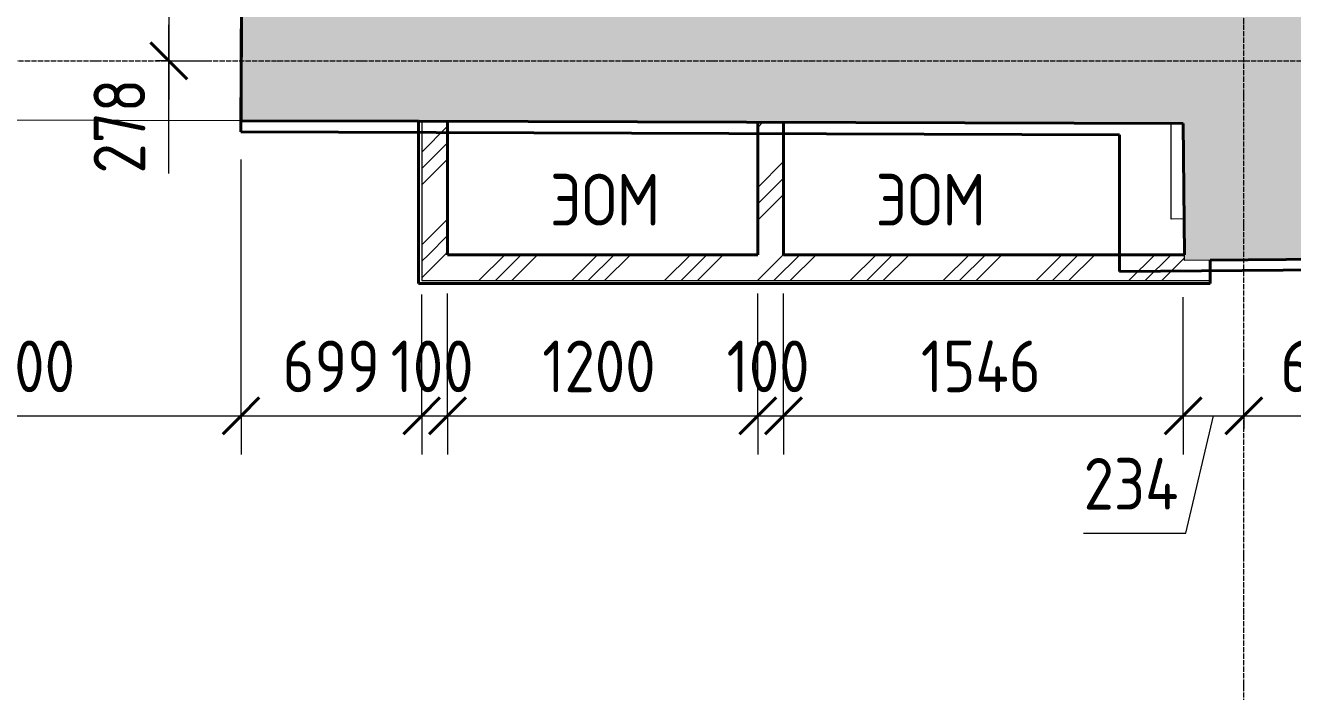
# Model space of a CAD drawing. Header units: millimetres. Extents: x -11886 to 68941, y -8130 to 45506.
# Drawn here: x 34296 to 39199, y 10815 to 13395 of the extents above; entities that cross this region are included whole.
import ezdxf

# ---------------------------------------------------------------- set-up
doc = ezdxf.new("R2010")
doc.units = ezdxf.units.MM
doc.linetypes.add('ADSK_Линия сетки', pattern=[25, 20, -2.5, 0, -2.5])
for name, color, linetype, lineweight in [('Аннотация', 7, 'Continuous', 9), ('Оси', 7, 'Continuous', 9), ('Перекрытие', 7, 'Continuous', 18), ('Размеры', 7, 'Continuous', 9), ('Размеры-100', 7, 'Continuous', 9), ('Стены', 7, 'Continuous', 18), ('Стены внутренние', 7, 'Continuous', 18), ('Стены штриховка', 7, 'Continuous', 18)]:
    doc.layers.add(name, color=color, linetype=linetype, lineweight=lineweight)
doc.layers.add('Стены разрез', color=7, linetype='Continuous', lineweight=40, true_color=0xbb5389)
doc.styles.add('GOST Common_1', font='GOST_Common.ttf', dxfattribs={"width": 0.9, "height": 200})
doc.dimstyles.new('ADSK_Основной_2_мм_Округление_до_1_мм', dxfattribs={"dimscale": 304.8, "dimtxt": 201.142999, "dimasz": 0.463911, "dimexe": 0.492126, "dimexo": 0.492126, "dimgap": 0.098425, "dimtad": 1, "dimdec": 0, "dimdsep": 46, "dimtxsty": 'GOST Common_1', "dimblk1": 'OBLIQUE', "dimblk2": 'OBLIQUE', "dimsah": 1, "dimcen": 0.09, "dimdle": 0.492126, "dimazin": 2, "dimtfac": 1, "dimtdec": 4, "dimtix": 1, "dimtmove": 0, "dimatfit": 3, "dimfxl": 1, "dimtvp": 1, "dimtolj": 1, "dimtzin": 0, "dimlwd": 20, "dimlwe": 20, "dimarcsym": 2})
doc.dimstyles.new('ADSK_Основной_2_мм_Округление_до_1_мм_1', dxfattribs={"dimscale": 304.8, "dimtxt": 201.142999, "dimasz": 0.463911, "dimexe": 0.492126, "dimexo": 0.492126, "dimgap": 0.098425, "dimtad": 1, "dimdec": 0, "dimdsep": 46, "dimtxsty": 'GOST Common_1', "dimblk1": 'OBLIQUE', "dimblk2": 'OBLIQUE', "dimsah": 1, "dimcen": 0.09, "dimdle": 0.492126, "dimazin": 2, "dimtfac": 1, "dimtdec": 4, "dimtix": 1, "dimtmove": 1, "dimatfit": 3, "dimfxl": 1, "dimtvp": 1, "dimtolj": 1, "dimtzin": 0, "dimlwd": 20, "dimlwe": 20, "dimarcsym": 2})
pattern_1 = [(45, (0, 0), (-179.6051, 179.6051), []), (45, (63.5, 0), (0, 359.2102), []), (45, (-63.5, 0), (0, 359.2102), [])]

# ---------------------------------------------------------------- blocks, each defined once
blk = doc.blocks.new('Существующие стены 1 эт - Существующие стены 1 эт-653793-01 План 1-го этажа кладочный')
at = {"layer": 'Стены', "color": 243, "true_color": 0xbb5389}
for p, q in [((37129.6, 12975.3), (35929.6, 12979.7)), ((38529.6, 12970.2), (37229.6, 12975)), ((38529.6, 12506.6), (38529.6, 12970.2))]:
    blk.add_line(p, q, dxfattribs=at)
at = {"layer": 'Стены разрез'}
for p, q in [((35130.4, 12982.6), (35132.6, 13590.6)), ((35130.4, 12982.6), (38529.6, 12970.2)), ((38529.6, 12970.2), (38529.6, 12441.4)), ((38529.6, 12441.4), (39650.9, 12450.5))]:
    blk.add_line(p, q, dxfattribs=at)
blk = doc.blocks.new('DIMBLOCK310-01 План 1-го этажа кладочный')
at = {"layer": 'Размеры-100', "lineweight": 20, "transparency": 16777216}
for p, q in [((33430.4, 11883), (33430.4, 12879.9)), ((35130.5, 11883), (35130.5, 12875)), ((33280.4, 11883), (35130.5, 11883)), ((33430.4, 11883), (33430.4, 11733)), ((35130.5, 11883), (35130.5, 11733))]:
    blk.add_line(p, q, dxfattribs=at)
at = {"layer": 'Размеры-100', "lineweight": 40, "transparency": 16777216}
for p, q in [((33430.4, 11883), (33501.1, 11953.7)), ((35130.5, 11883), (35201.2, 11953.7)), ((33430.4, 11883), (33359.7, 11812.3)), ((35130.5, 11883), (35059.8, 11812.3))]:
    blk.add_line(p, q, dxfattribs=at)
at = {"layer": 'Размеры-100', "color": 0, "lineweight": 20, "transparency": 16777216, "insert": (34046.9, 12174.3), "char_height": 200, "width": 560.473, "attachment_point": 1, "line_spacing_factor": 1.022761, "style": 'GOST Common_1'}
blk.add_mtext('1700', dxfattribs=at)
blk = doc.blocks.new('_Oblique')
at = {"color": 0, "linetype": 'ByBlock', "lineweight": -2}
blk.add_line((-0.5, -0.5), (0.5, 0.5), dxfattribs=at)
blk = doc.blocks.new('DIMBLOCK311-01 План 1-го этажа кладочный')
at = {"layer": 'Размеры-100', "lineweight": 20, "transparency": 16777216}
for p, q in [((35130.5, 11883), (35130.5, 12875)), ((35829.6, 11883), (35829.6, 12352.9)), ((35130.5, 11883), (35829.6, 11883)), ((35130.5, 11883), (35130.5, 11733)), ((35829.6, 11883), (35829.6, 11733))]:
    blk.add_line(p, q, dxfattribs=at)
at = {"layer": 'Размеры-100', "lineweight": 40, "transparency": 16777216}
for p, q in [((35130.5, 11883), (35201.2, 11953.7)), ((35829.6, 11883), (35900.3, 11953.7)), ((35130.5, 11883), (35059.8, 11812.3)), ((35829.6, 11883), (35758.9, 11812.3))]:
    blk.add_line(p, q, dxfattribs=at)
at = {"layer": 'Размеры-100', "color": 0, "lineweight": 20, "transparency": 16777216, "insert": (35290.8, 12174.3), "char_height": 200, "width": 454.106, "attachment_point": 1, "line_spacing_factor": 1.022761, "style": 'GOST Common_1'}
blk.add_mtext('699', dxfattribs=at)
blk = doc.blocks.new('DIMBLOCK312-01 План 1-го этажа кладочный')
at = {"layer": 'Размеры-100', "lineweight": 20, "transparency": 16777216}
for p, q in [((35929.6, 11883), (35929.6, 12356.6)), ((35829.6, 11883), (35829.6, 12352.9)), ((35829.6, 11883), (35929.6, 11883)), ((35829.6, 11883), (35829.6, 11733)), ((35929.6, 11883), (35929.6, 11733))]:
    blk.add_line(p, q, dxfattribs=at)
at = {"layer": 'Размеры-100', "lineweight": 40, "transparency": 16777216}
for p, q in [((35829.6, 11883), (35900.3, 11953.7)), ((35929.6, 11883), (36000.3, 11953.7)), ((35829.6, 11883), (35758.9, 11812.3)), ((35929.6, 11883), (35858.9, 11812.3))]:
    blk.add_line(p, q, dxfattribs=at)
at = {"layer": 'Размеры-100', "color": 0, "lineweight": 20, "transparency": 16777216, "insert": (35709.1, 12174.3), "char_height": 200, "width": 409.104, "attachment_point": 1, "line_spacing_factor": 1.022761, "style": 'GOST Common_1'}
blk.add_mtext('100', dxfattribs=at)
blk = doc.blocks.new('DIMBLOCK313-01 План 1-го этажа кладочный')
at = {"layer": 'Размеры-100', "lineweight": 20, "transparency": 16777216}
for p, q in [((35929.6, 11883), (35929.6, 12356.6)), ((37129.6, 11883), (37129.6, 12356.6)), ((35929.6, 11883), (37129.6, 11883)), ((35929.6, 11883), (35929.6, 11733)), ((37129.6, 11883), (37129.6, 11733))]:
    blk.add_line(p, q, dxfattribs=at)
at = {"layer": 'Размеры-100', "lineweight": 40, "transparency": 16777216}
for p, q in [((35929.6, 11883), (36000.3, 11953.7)), ((37129.6, 11883), (37200.3, 11953.7)), ((35929.6, 11883), (35858.9, 11812.3)), ((37129.6, 11883), (37058.9, 11812.3))]:
    blk.add_line(p, q, dxfattribs=at)
at = {"layer": 'Размеры-100', "color": 0, "lineweight": 20, "transparency": 16777216, "insert": (36296, 12174.3), "char_height": 200, "width": 560.473, "attachment_point": 1, "line_spacing_factor": 1.022761, "style": 'GOST Common_1'}
blk.add_mtext('1200', dxfattribs=at)
blk = doc.blocks.new('DIMBLOCK314-01 План 1-го этажа кладочный')
at = {"layer": 'Размеры-100', "lineweight": 20, "transparency": 16777216}
for p, q in [((37129.6, 11883), (37129.6, 12356.6)), ((37229.6, 11883), (37229.6, 12356.6)), ((37129.6, 11883), (37229.6, 11883)), ((37129.6, 11883), (37129.6, 11733)), ((37229.6, 11883), (37229.6, 11733))]:
    blk.add_line(p, q, dxfattribs=at)
at = {"layer": 'Размеры-100', "lineweight": 40, "transparency": 16777216}
for p, q in [((37129.6, 11883), (37200.3, 11953.7)), ((37229.6, 11883), (37300.3, 11953.7)), ((37129.6, 11883), (37058.9, 11812.3)), ((37229.6, 11883), (37158.9, 11812.3))]:
    blk.add_line(p, q, dxfattribs=at)
at = {"layer": 'Размеры-100', "color": 0, "lineweight": 20, "transparency": 16777216, "insert": (37009.1, 12174.3), "char_height": 200, "width": 409.104, "attachment_point": 1, "line_spacing_factor": 1.022761, "style": 'GOST Common_1'}
blk.add_mtext('100', dxfattribs=at)
blk = doc.blocks.new('DIMBLOCK315-01 План 1-го этажа кладочный')
at = {"layer": 'Размеры-100', "lineweight": 20, "transparency": 16777216}
for p, q in [((37229.6, 11883), (37229.6, 12356.6)), ((38775.5, 11883), (38775.5, 12342.3)), ((37229.6, 11883), (38775.5, 11883)), ((37229.6, 11883), (37229.6, 11733)), ((38775.5, 11883), (38775.5, 11733))]:
    blk.add_line(p, q, dxfattribs=at)
at = {"layer": 'Размеры-100', "lineweight": 40, "transparency": 16777216}
for p, q in [((37229.6, 11883), (37300.3, 11953.7)), ((38775.5, 11883), (38846.2, 11953.7)), ((37229.6, 11883), (37158.9, 11812.3)), ((38775.5, 11883), (38704.8, 11812.3))]:
    blk.add_line(p, q, dxfattribs=at)
at = {"layer": 'Размеры-100', "color": 0, "lineweight": 20, "transparency": 16777216, "insert": (37760.5, 12174.3), "char_height": 200, "width": 580.928, "attachment_point": 1, "line_spacing_factor": 1.022761, "style": 'GOST Common_1'}
blk.add_mtext('1546', dxfattribs=at)
blk = doc.blocks.new('DIMBLOCK316-01 План 1-го этажа кладочный')
at = {"layer": 'Размеры-100', "lineweight": 20, "transparency": 16777216}
for p, q in [((38775.5, 11883), (38775.5, 12342.3)), ((39009.9, 11883), (39009.9, 12033)), ((38775.5, 11883), (39009.9, 11883)), ((38775.5, 11883), (38775.5, 11733)), ((38785.6, 11428.4), (38892.7, 11883)), ((39009.9, 11883), (39009.9, 11832.9)), ((38390.2, 11428.4), (38785.6, 11428.4))]:
    blk.add_line(p, q, dxfattribs=at)
at = {"layer": 'Размеры-100', "lineweight": 40, "transparency": 16777216}
for p, q in [((38775.5, 11883), (38846.2, 11953.7)), ((39009.9, 11883), (39080.6, 11953.7)), ((38775.5, 11883), (38704.8, 11812.3)), ((39009.9, 11883), (38939.2, 11812.3))]:
    blk.add_line(p, q, dxfattribs=at)
at = {"layer": 'Размеры-100', "color": 0, "lineweight": 20, "transparency": 16777216, "insert": (38390.2, 11719.7), "char_height": 200, "width": 474.561, "attachment_point": 1, "line_spacing_factor": 1.022761, "style": 'GOST Common_1'}
blk.add_mtext('234', dxfattribs=at)
blk = doc.blocks.new('DIMBLOCK317-01 План 1-го этажа кладочный')
at = {"layer": 'Размеры-100', "lineweight": 20, "transparency": 16777216}
for p, q in [((39650.6, 11883), (39650.6, 12342.6)), ((39009.9, 11883), (39009.9, 12033)), ((39009.9, 11883), (39650.6, 11883)), ((39009.9, 11883), (39009.9, 11832.9)), ((39650.6, 11883), (39650.6, 11733))]:
    blk.add_line(p, q, dxfattribs=at)
at = {"layer": 'Размеры-100', "lineweight": 40, "transparency": 16777216}
for p, q in [((39009.9, 11883), (39080.6, 11953.7)), ((39650.6, 11883), (39721.3, 11953.7)), ((39009.9, 11883), (38939.2, 11812.3)), ((39650.6, 11883), (39579.9, 11812.3))]:
    blk.add_line(p, q, dxfattribs=at)
at = {"layer": 'Размеры-100', "color": 0, "lineweight": 20, "transparency": 16777216, "insert": (39151.3, 12174.3), "char_height": 200, "width": 429.56, "attachment_point": 1, "line_spacing_factor": 1.022761, "style": 'GOST Common_1'}
blk.add_mtext('641', dxfattribs=at)
blk = doc.blocks.new('DIMBLOCK332-01 План 1-го этажа кладочный')
at = {"layer": 'Размеры-100', "lineweight": 40, "transparency": 16777216}
for p, q in [((34851.5, 13535), (34780.8, 13605.7)), ((34851.5, 13535), (34922.2, 13464.3)), ((34851.5, 13256.8), (34780.8, 13327.5)), ((34851.5, 13256.8), (34922.2, 13186.1))]:
    blk.add_line(p, q, dxfattribs=at)
at = {"layer": 'Размеры-100', "lineweight": 20, "transparency": 16777216}
for p, q in [((34851.5, 13535), (34701.5, 13535)), ((34851.5, 13535), (34851.5, 13106.8)), ((34851.5, 13535), (34982.4, 13535)), ((34851.5, 13199), (34851.5, 13395.9)), ((34851.5, 13256.8), (34801.4, 13256.8)), ((34851.5, 13256.8), (35001.5, 13256.8)), ((34851.5, 12820.6), (34851.5, 13199))]:
    blk.add_line(p, q, dxfattribs=at)
at = {"layer": 'Размеры-100', "color": 0, "lineweight": 20, "transparency": 16777216, "insert": (34560.1, 12820.6), "char_height": 200, "width": 454.106, "attachment_point": 1, "rotation": 90, "line_spacing_factor": 1.022761, "style": 'GOST Common_1'}
blk.add_mtext('278', dxfattribs=at)

msp = doc.modelspace()

# ---------------------------------------------------------------- hatches: boundary and pattern name
at = {"layer": 'Стены внутренние', "true_color": 0xc0c0c0}
for points in [[(38780.6, 12484.3), (39290.5, 12489.2), (39214.5, 20424.1), (38704.5, 20424.1), (38780.5, 12485.2)], [(38775.5, 13014.5), (38770.6, 13524.6), (35256.4, 13534.5), (35254.9, 13024.7), (38730.9, 13014.7)]]:
    msp.add_hatch(color=9, dxfattribs=at).paths.add_polyline_path(points)
h = msp.add_hatch(color=9, dxfattribs=at)
h.paths.add_polyline_path([(35254.9, 13024.7), (35256.4, 13534.7), (35132.4, 13534.9), (35130.5, 13025), (35164.9, 13024.9)])
h.paths.add_polyline_path([(33430.4, 13029.9), (33430.4, 13539.9), (33081.1, 13539.9), (33079.6, 13030.9), (33402.9, 13030)])
at = {"layer": 'Стены внутренние', "lineweight": 9}
h = msp.add_hatch(dxfattribs=at)
h.set_pattern_fill('FP_3', color=256, style=0, pattern_type=2)
h.set_pattern_definition(pattern_1)
h.paths.add_polyline_path([(35929.6, 12506.6), (35929.6, 13022.7), (35829.6, 13023), (35829.6, 12506.6)])
h = msp.add_hatch(dxfattribs=at)
h.set_pattern_fill('FP_3', color=256, style=0, pattern_type=2)
h.set_pattern_definition(pattern_1)
h.paths.add_polyline_path([(37229.6, 12506.6), (37229.6, 13019), (37129.6, 13019.3), (37129.6, 12506.6), (37198, 12506.6)])
h = msp.add_hatch(dxfattribs=at)
h.set_pattern_fill('FP_3', color=256, style=0, pattern_type=2)
h.set_pattern_definition(pattern_1)
h.paths.add_polyline_path([(38815.5, 12406.6), (38880.3, 12406.6), (38880.3, 12485.2), (38780.5, 12485.2), (38779.4, 12506.6), (35829.6, 12506.6), (35829.6, 12406.6), (38781.3, 12406.6)])

# ---------------------------------------------------------------- linework, layer by layer
at = {"layer": 'Оси', "linetype": 'ADSK_Линия сетки'}
for p, q in [((39009.9, -7330.4), (39009.9, 21668.8)), ((-11086.2, 13256.8), (57141.7, 13256.8))]:
    msp.add_line(p, q, dxfattribs=at)
at = {"layer": 'Перекрытие', "color": 7, "true_color": 0xffffff}
msp.add_line((35130.5, 13025), (33430.4, 13029.9), dxfattribs=at)
at = {"layer": 'Перекрытие', "color": 136, "true_color": 0x008080}
for p, q in [((38729.6, 12644.4), (38729.6, 13014.7)), ((38779, 12644.8), (38729.6, 12644.4))]:
    msp.add_line(p, q, dxfattribs=at)
at = {"layer": 'Стены внутренние', "lineweight": 40}
for p, q in [((35132.4, 13535), (35130.5, 13025)), ((35130.5, 13025), (35817.6, 13023.1)), ((35817.6, 13023.1), (35817.6, 12394.6)), ((35819.6, 13023), (38775.5, 13014.5)), ((35929.6, 12506.6), (35929.6, 13022.7)), ((37129.6, 13019.3), (37129.6, 12506.6)), ((37229.6, 12506.6), (37229.6, 13019)), ((38775.5, 13014.5), (38780.3, 12506.6)), ((37129.6, 12506.6), (35929.6, 12506.6)), ((38780.3, 12506.6), (37229.6, 12506.6)), ((38880.3, 12485.2), (39650.6, 12492.6)), ((38880.3, 12394.6), (38880.3, 12485.2)), ((35817.6, 12394.6), (38880.3, 12394.6))]:
    msp.add_line(p, q, dxfattribs=at)
at = {"layer": 'Стены внутренние'}
for p, q in [((38780.6, 12484.3), (38780.3, 12506.6)), ((38880.3, 12485.2), (38780.6, 12484.3))]:
    msp.add_line(p, q, dxfattribs=at)
at = {"layer": 'Стены штриховка'}
for p, q in [((35819.6, 13023), (35817.6, 13023.1)), ((35819.6, 13023), (35819.6, 12394.6)), ((35829.6, 13023), (35829.6, 12406.6)), ((35819.6, 12406.6), (35817.6, 12406.6)), ((35829.6, 12406.6), (38880.3, 12406.6)), ((35817.6, 12396.6), (38880.3, 12396.6))]:
    msp.add_line(p, q, dxfattribs=at)

# ---------------------------------------------------------------- block references
at = {"layer": 'Стены разрез'}
msp.add_blockref('Существующие стены 1 эт - Существующие стены 1 эт-653793-01 План 1-го этажа кладочный', (0, 0), dxfattribs=at)

# ---------------------------------------------------------------- texts
at = {"layer": 'Аннотация', "char_height": 200, "width": 555.569, "attachment_point": 1, "style": 'GOST Common_1'}
for insert in [(36325.9, 12819.5), (37585.9, 12819.5)]:
    msp.add_mtext('ЭОМ', dxfattribs=dict(at, insert=insert))

# ---------------------------------------------------------------- dimensions: what is measured, and where the dimension line sits
at = {"layer": 'Размеры', "lineweight": 20}
dim = msp.add_linear_dim(base=(34851.5, 13256.8), p1=(35132.4, 13535), p2=(34951.4, 13256.8), angle=90, dimstyle='ADSK_Основной_2_мм_Округление_до_1_мм_1', override={"dimpost": '<>', "dimfxl": 331.887017}, dxfattribs=at)
dim.commit()
dim.dimension.update_dxf_attribs({"geometry": 'DIMBLOCK332-01 План 1-го этажа кладочный', "text_midpoint": (34693.4, 13047.6), "dimtype": 160, "text_rotation": 90})
for base, p1, p2, override, picture, middle in [((35130.5, 11883), (33430.4, 13029.9), (35130.5, 13025), {"dimpost": '<>', "dimfxl": 1700.138903}, 'DIMBLOCK310-01 План 1-го этажа кладочный', (34280.5, 12013)), ((35829.6, 11883), (35130.5, 13025), (35829.6, 12502.9), {"dimpost": '<>', "dimfxl": 872.512417}, 'DIMBLOCK311-01 План 1-го этажа кладочный', (35480, 12013)), ((35929.6, 11883), (35829.6, 12502.9), (35929.6, 12506.6), {"dimpost": '<>', "dimfxl": 100.06884}, 'DIMBLOCK312-01 План 1-го этажа кладочный', (35879.6, 12013)), ((37129.6, 11883), (35929.6, 12506.6), (37129.6, 12506.6), {"dimpost": '<>', "dimfxl": 1200}, 'DIMBLOCK313-01 План 1-го этажа кладочный', (36529.6, 12013)), ((37229.6, 11883), (37129.6, 12506.6), (37229.6, 12506.6), {"dimpost": '<>', "dimfxl": 100}, 'DIMBLOCK314-01 План 1-го этажа кладочный', (37179.6, 12013)), ((38775.5, 11883), (37229.6, 12506.6), (38775.5, 12492.3), {"dimpost": '<>', "dimfxl": 1545.965799}, 'DIMBLOCK315-01 План 1-го этажа кладочный', (38002.5, 12013)), ((39650.6, 11883), (39009.9, 11982.9), (39650.6, 12492.6), {"dimpost": '<>', "dimfxl": 818.661512}, 'DIMBLOCK317-01 План 1-го этажа кладочный', (39330.2, 12013))]:
    dim = msp.add_linear_dim(base=base, p1=p1, p2=p2, dimstyle='ADSK_Основной_2_мм_Округление_до_1_мм', override=override, dxfattribs=at)
    dim.commit()
    dim.dimension.update_dxf_attribs({"geometry": picture, "text_midpoint": middle})
dim = msp.add_linear_dim(base=(39009.9, 11883), p1=(38775.5, 12492.3), p2=(39009.9, 11982.9), dimstyle='ADSK_Основной_2_мм_Округление_до_1_мм_1', override={"dimpost": '<>', "dimfxl": 560.671992}, dxfattribs=at)
dim.commit()
dim.dimension.update_dxf_attribs({"geometry": 'DIMBLOCK316-01 План 1-го этажа кладочный', "text_midpoint": (38627.4, 11586.4), "dimtype": 160})

doc.saveas('drawing.dxf')
